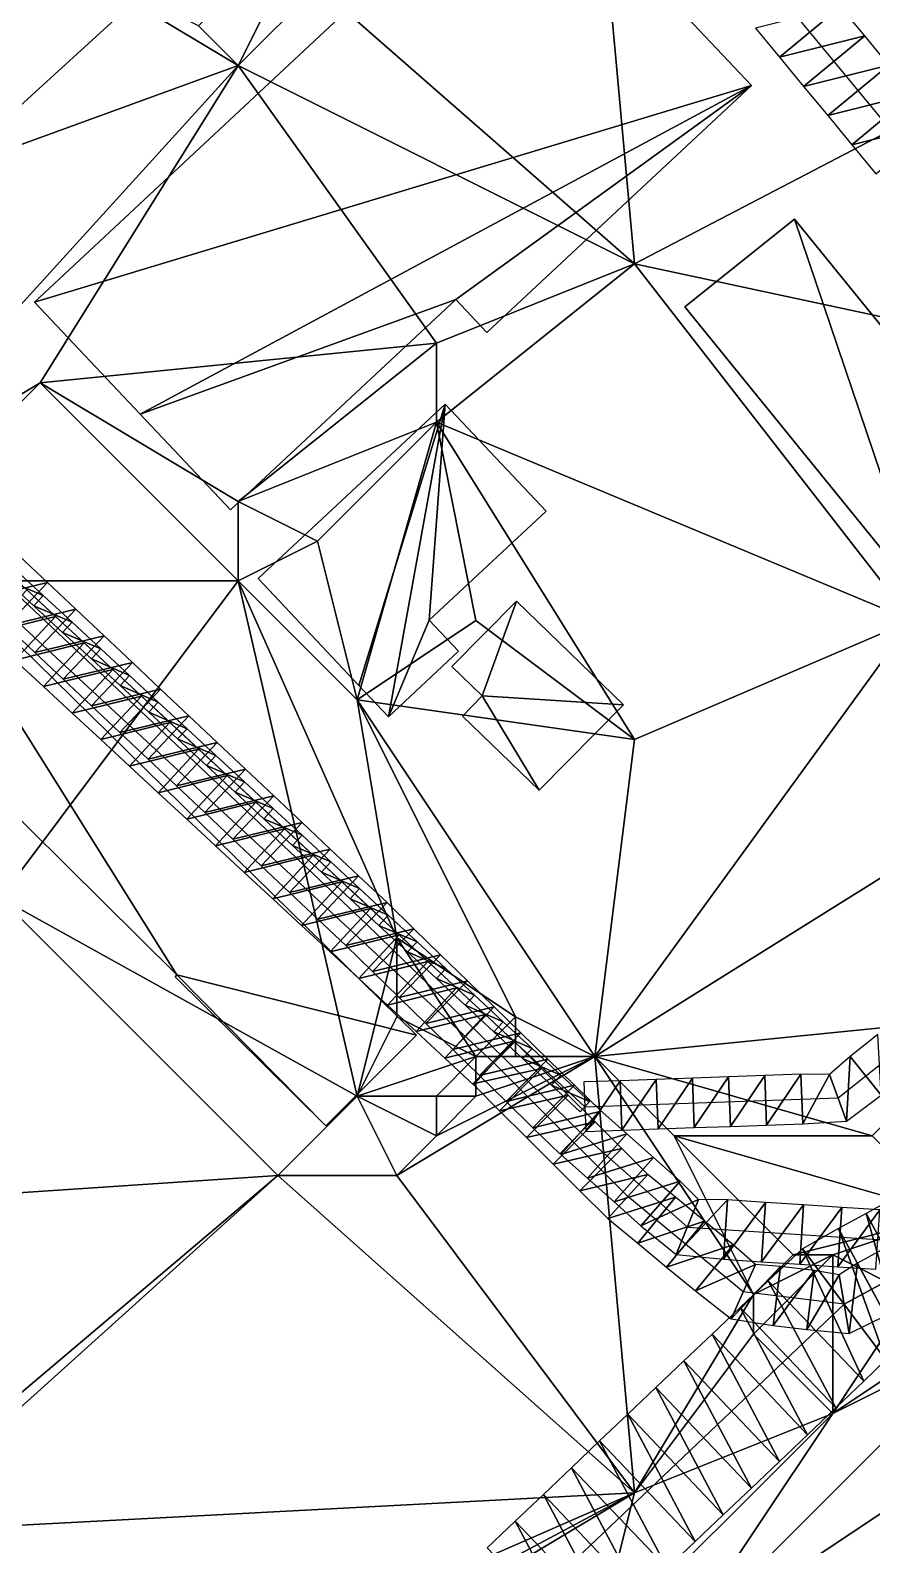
# Model space of a CAD drawing. Header units: metres. Extents: x -1103 to 901, y -902 to 905.
# Drawn here: x -576.5 to -534, y -94.6 to -18.2 of the extents above; entities that cross this region are included whole.
import ezdxf

# ---------------------------------------------------------------- set-up
doc = ezdxf.new("R2010")
doc.units = ezdxf.units.M
for name, color, linetype in [('OSM_BUILDING_FOOTPRINTS', 7, 'CONTINUOUS'), ('OSM_BUILDING_ROOFS', 1, 'CONTINUOUS'), ('OSM_BUILDING_WALLS', 8, 'CONTINUOUS'), ('OSM_PATH_AXES', 30, 'CONTINUOUS'), ('OSM_PATH_SURFACE', 30, 'CONTINUOUS'), ('OSM_ROAD_AXES', 2, 'CONTINUOUS'), ('OSM_ROAD_SURFACE', 9, 'CONTINUOUS'), ('OSM_TERRAIN', 3, 'CONTINUOUS'), ('OSM_WATER_SURFACE', 5, 'CONTINUOUS')]:
    doc.layers.add(name, color=color, linetype=linetype)

msp = doc.modelspace()

# ---------------------------------------------------------------- linework, layer by layer
at = {"layer": 'OSM_BUILDING_FOOTPRINTS'}
for points in [[(-551.569, -8.872, 13.722), (-540.096, -21.004, 13.722), (-553.448, -33.467, 13.722), (-555.018, -31.809, 13.722), (-566.381, -42.414, 13.722), (-570.946, -37.582, 13.722), (-576.285, -31.941, 13.722), (-551.569, -8.872, 13.722)], [(-571.82, -17.31, 13.683), (-583.382, -27.839, 13.683), (-587.262, -23.636, 13.683), (-575.7, -13.108, 13.683), (-571.82, -17.31, 13.683)], [(-543.456, -32.173, 13.743), (-537.929, -27.75, 13.743), (-529.252, -38.433, 13.743), (-527.638, -37.139, 13.743), (-524.266, -41.297, 13.743), (-531.396, -47.025, 13.743), (-543.456, -32.173, 13.743)], [(-564.999, -45.876, 12.733), (-555.56, -37.084, 12.733), (-550.464, -42.48, 12.733), (-556.366, -47.988, 12.733), (-554.885, -49.547, 12.733), (-558.422, -52.854, 12.733), (-559.904, -51.283, 12.733), (-564.999, -45.876, 12.733)], [(-587.825, -47.347, 12.532), (-583.481, -42.945, 12.532), (-557.007, -68.923, 12.532), (-561.583, -73.49, 12.532), (-569.177, -65.97, 12.532), (-569.089, -65.881, 12.532), (-587.825, -47.347, 12.532)], [(-555.217, -50.321, 12.627), (-551.956, -47.015, 12.627), (-546.562, -52.245, 12.627), (-550.817, -56.559, 12.627), (-554.686, -52.821, 12.627), (-553.68, -51.803, 12.627), (-555.217, -50.321, 12.627)]]:
    msp.add_polyline3d(points, close=True, dxfattribs=at)
at = {"layer": 'OSM_BUILDING_ROOFS'}
for points in [[(-535.707, 2.64, 21.975), (-541.621, -0.644, 21.975), (-517.855, -27.794, 21.975)], [(-535.707, 2.64, 21.975), (-517.855, -27.794, 21.975), (-495.726, -8.894, 21.975)], [(-540.096, -21.004, 18.922), (-551.569, -8.872, 18.922), (-576.285, -31.941, 18.922)], [(-583.382, -27.839, 34.883), (-575.7, -13.108, 34.883), (-587.262, -23.636, 34.883)], [(-583.382, -27.839, 34.883), (-571.82, -17.31, 34.883), (-575.7, -13.108, 34.883)], [(-540.096, -21.004, 18.922), (-576.285, -31.941, 18.922), (-570.946, -37.582, 18.922)], [(-555.018, -31.809, 18.922), (-540.096, -21.004, 18.922), (-570.946, -37.582, 18.922)], [(-555.018, -31.809, 18.922), (-553.448, -33.467, 18.922), (-540.096, -21.004, 18.922)], [(-537.929, -27.75, 18.943), (-543.456, -32.173, 18.943), (-531.396, -47.025, 18.943)], [(-531.396, -47.025, 18.943), (-529.252, -38.433, 18.943), (-537.929, -27.75, 18.943)], [(-570.946, -37.582, 18.922), (-566.381, -42.414, 18.922), (-555.018, -31.809, 18.922)], [(-555.56, -37.084, 17.933), (-564.999, -45.876, 17.933), (-559.904, -51.283, 17.933)], [(-555.56, -37.084, 17.933), (-559.904, -51.283, 17.933), (-558.422, -52.854, 17.933)], [(-556.366, -47.988, 17.933), (-555.56, -37.084, 17.933), (-558.422, -52.854, 17.933)], [(-556.366, -47.988, 17.933), (-550.464, -42.48, 17.933), (-555.56, -37.084, 17.933)], [(-583.481, -42.945, 17.732), (-587.825, -47.347, 17.732), (-569.089, -65.881, 17.732)], [(-569.089, -65.881, 17.732), (-557.007, -68.923, 17.732), (-583.481, -42.945, 17.732)], [(-551.956, -47.015, 17.827), (-555.217, -50.321, 17.827), (-553.68, -51.803, 17.827)], [(-553.68, -51.803, 17.827), (-546.562, -52.245, 17.827), (-551.956, -47.015, 17.827)], [(-558.422, -52.854, 17.933), (-554.885, -49.547, 17.933), (-556.366, -47.988, 17.933)], [(-553.68, -51.803, 17.827), (-554.686, -52.821, 17.827), (-550.817, -56.559, 17.827)], [(-553.68, -51.803, 17.827), (-550.817, -56.559, 17.827), (-546.562, -52.245, 17.827)], [(-569.089, -65.881, 17.732), (-569.177, -65.97, 17.732), (-561.583, -73.49, 17.732)], [(-569.089, -65.881, 17.732), (-561.583, -73.49, 17.732), (-557.007, -68.923, 17.732)]]:
    msp.add_3dface(points, dxfattribs=at)
at = {"layer": 'OSM_BUILDING_WALLS'}
for points in [[(-541.621, -0.644, 13.575), (-517.855, -27.794, 13.575), (-517.855, -27.794, 21.975)], [(-541.621, -0.644, 13.575), (-517.855, -27.794, 21.975), (-541.621, -0.644, 21.975)], [(-551.569, -8.872, 13.722), (-576.285, -31.941, 13.722), (-576.285, -31.941, 18.922)], [(-551.569, -8.872, 13.722), (-576.285, -31.941, 18.922), (-551.569, -8.872, 18.922)], [(-540.096, -21.004, 13.722), (-551.569, -8.872, 13.722), (-551.569, -8.872, 18.922)], [(-540.096, -21.004, 13.722), (-551.569, -8.872, 18.922), (-540.096, -21.004, 18.922)], [(-575.7, -13.108, 13.683), (-587.262, -23.636, 13.683), (-587.262, -23.636, 34.883)], [(-575.7, -13.108, 13.683), (-587.262, -23.636, 34.883), (-575.7, -13.108, 34.883)], [(-583.382, -27.839, 13.683), (-571.82, -17.31, 13.683), (-571.82, -17.31, 34.883)], [(-583.382, -27.839, 13.683), (-571.82, -17.31, 34.883), (-583.382, -27.839, 34.883)], [(-553.448, -33.467, 13.722), (-540.096, -21.004, 13.722), (-540.096, -21.004, 18.922)], [(-553.448, -33.467, 13.722), (-540.096, -21.004, 18.922), (-553.448, -33.467, 18.922)], [(-537.929, -27.75, 13.743), (-543.456, -32.173, 13.743), (-543.456, -32.173, 18.943)], [(-537.929, -27.75, 13.743), (-543.456, -32.173, 18.943), (-537.929, -27.75, 18.943)], [(-529.252, -38.433, 13.743), (-537.929, -27.75, 13.743), (-537.929, -27.75, 18.943)], [(-529.252, -38.433, 13.743), (-537.929, -27.75, 18.943), (-529.252, -38.433, 18.943)], [(-576.285, -31.941, 13.722), (-570.946, -37.582, 13.722), (-570.946, -37.582, 18.922)], [(-576.285, -31.941, 13.722), (-570.946, -37.582, 18.922), (-576.285, -31.941, 18.922)], [(-566.381, -42.414, 13.722), (-555.018, -31.809, 13.722), (-555.018, -31.809, 18.922)], [(-566.381, -42.414, 13.722), (-555.018, -31.809, 18.922), (-566.381, -42.414, 18.922)], [(-555.018, -31.809, 13.722), (-553.448, -33.467, 13.722), (-553.448, -33.467, 18.922)], [(-555.018, -31.809, 13.722), (-553.448, -33.467, 18.922), (-555.018, -31.809, 18.922)], [(-543.456, -32.173, 13.743), (-531.396, -47.025, 13.743), (-531.396, -47.025, 18.943)], [(-543.456, -32.173, 13.743), (-531.396, -47.025, 18.943), (-543.456, -32.173, 18.943)], [(-555.56, -37.084, 12.733), (-564.999, -45.876, 12.733), (-564.999, -45.876, 17.933)], [(-555.56, -37.084, 12.733), (-564.999, -45.876, 17.933), (-555.56, -37.084, 17.933)], [(-550.464, -42.48, 12.733), (-555.56, -37.084, 12.733), (-555.56, -37.084, 17.933)], [(-550.464, -42.48, 12.733), (-555.56, -37.084, 17.933), (-550.464, -42.48, 17.933)], [(-570.946, -37.582, 13.722), (-566.381, -42.414, 13.722), (-566.381, -42.414, 18.922)], [(-570.946, -37.582, 13.722), (-566.381, -42.414, 18.922), (-570.946, -37.582, 18.922)], [(-556.366, -47.988, 12.733), (-550.464, -42.48, 12.733), (-550.464, -42.48, 17.933)], [(-556.366, -47.988, 12.733), (-550.464, -42.48, 17.933), (-556.366, -47.988, 17.933)], [(-557.007, -68.923, 12.532), (-583.481, -42.945, 12.532), (-583.481, -42.945, 17.732)], [(-557.007, -68.923, 12.532), (-583.481, -42.945, 17.732), (-557.007, -68.923, 17.732)], [(-564.999, -45.876, 12.733), (-559.904, -51.283, 12.733), (-559.904, -51.283, 17.933)], [(-564.999, -45.876, 12.733), (-559.904, -51.283, 17.933), (-564.999, -45.876, 17.933)], [(-587.825, -47.347, 12.532), (-569.089, -65.881, 12.532), (-569.089, -65.881, 17.732)], [(-587.825, -47.347, 12.532), (-569.089, -65.881, 17.732), (-587.825, -47.347, 17.732)], [(-551.956, -47.015, 12.627), (-555.217, -50.321, 12.627), (-555.217, -50.321, 17.827)], [(-551.956, -47.015, 12.627), (-555.217, -50.321, 17.827), (-551.956, -47.015, 17.827)], [(-546.562, -52.245, 12.627), (-551.956, -47.015, 12.627), (-551.956, -47.015, 17.827)], [(-546.562, -52.245, 12.627), (-551.956, -47.015, 17.827), (-546.562, -52.245, 17.827)], [(-554.885, -49.547, 12.733), (-556.366, -47.988, 12.733), (-556.366, -47.988, 17.933)], [(-554.885, -49.547, 12.733), (-556.366, -47.988, 17.933), (-554.885, -49.547, 17.933)], [(-558.422, -52.854, 12.733), (-554.885, -49.547, 12.733), (-554.885, -49.547, 17.933)], [(-558.422, -52.854, 12.733), (-554.885, -49.547, 17.933), (-558.422, -52.854, 17.933)], [(-555.217, -50.321, 12.627), (-553.68, -51.803, 12.627), (-553.68, -51.803, 17.827)], [(-555.217, -50.321, 12.627), (-553.68, -51.803, 17.827), (-555.217, -50.321, 17.827)], [(-559.904, -51.283, 12.733), (-558.422, -52.854, 12.733), (-558.422, -52.854, 17.933)], [(-559.904, -51.283, 12.733), (-558.422, -52.854, 17.933), (-559.904, -51.283, 17.933)], [(-553.68, -51.803, 12.627), (-554.686, -52.821, 12.627), (-554.686, -52.821, 17.827)], [(-553.68, -51.803, 12.627), (-554.686, -52.821, 17.827), (-553.68, -51.803, 17.827)], [(-550.817, -56.559, 12.627), (-546.562, -52.245, 12.627), (-546.562, -52.245, 17.827)], [(-550.817, -56.559, 12.627), (-546.562, -52.245, 17.827), (-550.817, -56.559, 17.827)], [(-554.686, -52.821, 12.627), (-550.817, -56.559, 12.627), (-550.817, -56.559, 17.827)], [(-554.686, -52.821, 12.627), (-550.817, -56.559, 17.827), (-554.686, -52.821, 17.827)], [(-569.089, -65.881, 12.532), (-569.177, -65.97, 12.532), (-569.177, -65.97, 17.732)], [(-569.089, -65.881, 12.532), (-569.177, -65.97, 17.732), (-569.089, -65.881, 17.732)], [(-569.177, -65.97, 12.532), (-561.583, -73.49, 12.532), (-561.583, -73.49, 17.732)], [(-569.177, -65.97, 12.532), (-561.583, -73.49, 17.732), (-569.177, -65.97, 17.732)], [(-561.583, -73.49, 12.532), (-557.007, -68.923, 12.532), (-557.007, -68.923, 17.732)], [(-561.583, -73.49, 12.532), (-557.007, -68.923, 17.732), (-561.583, -73.49, 17.732)]]:
    msp.add_3dface(points, dxfattribs=at)
at = {"layer": 'OSM_PATH_AXES'}
for points in [[(-548.507, -72.528, 13.401), (-535.729, -72.074, 13.828), (-525.968, -64.333, 14.429), (-516.053, -57.012, 14.819), (-494.289, -38.333, 14.57), (-489.226, -33.987, 14.709), (-467.804, -14.567, 15.042), (-453.214, -0.566, 15.33), (-448.118, 4.189, 15.798), (-426.751, 23.709, 18.017), (-407.175, 38.263, 20.324), (-396.508, 48.05, 20.42), (-373.484, 68.111, 17.367), (-369.836, 66.994, 16.965), (-364.453, 59.153, 16.179), (-341.804, 70.058, 13.161)], [(-622.523, -6.042, 14.946), (-618.146, -8.021, 15.005), (-548.507, -72.528, 13.401)]]:
    msp.add_polyline3d(points, dxfattribs=at)
at = {"layer": 'OSM_PATH_SURFACE'}
for points in [[(-577.761, -45.907, 15.117), (-575.835, -46.737, 15.112), (-577.285, -45.393, 15.15)], [(-577.761, -45.907, 15.117), (-576.31, -47.251, 15.11), (-575.835, -46.737, 15.112)], [(-576.31, -47.251, 15.11), (-574.384, -48.081, 15.11), (-575.835, -46.737, 15.112)], [(-576.31, -47.251, 15.11), (-574.859, -48.595, 15.108), (-574.384, -48.081, 15.11)], [(-574.859, -48.595, 15.108), (-572.933, -49.425, 15.109), (-574.384, -48.081, 15.11)], [(-574.859, -48.595, 15.108), (-573.409, -49.938, 15.107), (-572.933, -49.425, 15.109)], [(-573.409, -49.938, 15.107), (-571.482, -50.769, 15.108), (-572.933, -49.425, 15.109)], [(-573.409, -49.938, 15.107), (-571.958, -51.282, 15.106), (-571.482, -50.769, 15.108)], [(-571.958, -51.282, 15.106), (-570.031, -52.113, 15.107), (-571.482, -50.769, 15.108)], [(-571.958, -51.282, 15.106), (-570.507, -52.626, 15.104), (-570.031, -52.113, 15.107)], [(-570.507, -52.626, 15.104), (-568.58, -53.457, 15.106), (-570.031, -52.113, 15.107)], [(-570.507, -52.626, 15.104), (-569.056, -53.97, 15.104), (-568.58, -53.457, 15.106)], [(-569.056, -53.97, 15.104), (-567.13, -54.8, 15.106), (-568.58, -53.457, 15.106)], [(-569.056, -53.97, 15.104), (-567.605, -55.314, 15.104), (-567.13, -54.8, 15.106)], [(-567.605, -55.314, 15.104), (-565.679, -56.144, 15.106), (-567.13, -54.8, 15.106)], [(-567.605, -55.314, 15.104), (-566.155, -56.658, 15.104), (-565.679, -56.144, 15.106)], [(-566.155, -56.658, 15.104), (-564.228, -57.488, 15.106), (-565.679, -56.144, 15.106)], [(-566.155, -56.658, 15.104), (-564.704, -58.002, 15.104), (-564.228, -57.488, 15.106)], [(-564.704, -58.002, 15.104), (-562.777, -58.832, 15.082), (-564.228, -57.488, 15.106)], [(-564.704, -58.002, 15.104), (-563.253, -59.346, 15.104), (-562.777, -58.832, 15.082)], [(-563.253, -59.346, 15.104), (-561.326, -60.176, 14.978), (-562.777, -58.832, 15.082)], [(-563.253, -59.346, 15.104), (-561.802, -60.69, 15.03), (-561.326, -60.176, 14.978)], [(-561.802, -60.69, 15.03), (-559.876, -61.52, 14.875), (-561.326, -60.176, 14.978)], [(-561.802, -60.69, 15.03), (-560.351, -62.033, 14.927), (-559.876, -61.52, 14.875)], [(-560.351, -62.033, 14.927), (-558.425, -62.864, 14.778), (-559.876, -61.52, 14.875)], [(-560.351, -62.033, 14.927), (-558.9, -63.377, 14.823), (-558.425, -62.864, 14.778)], [(-558.9, -63.377, 14.823), (-556.974, -64.208, 14.628), (-558.425, -62.864, 14.778)], [(-558.9, -63.377, 14.823), (-557.45, -64.721, 14.705), (-556.974, -64.208, 14.628)], [(-557.45, -64.721, 14.705), (-555.523, -65.552, 14.448), (-556.974, -64.208, 14.628)], [(-557.45, -64.721, 14.705), (-555.999, -66.065, 14.544), (-555.523, -65.552, 14.448)], [(-555.999, -66.065, 14.544), (-554.072, -66.895, 14.282), (-555.523, -65.552, 14.448)], [(-555.999, -66.065, 14.544), (-554.548, -67.409, 14.384), (-554.072, -66.895, 14.282)], [(-554.548, -67.409, 14.384), (-552.622, -68.239, 14.122), (-554.072, -66.895, 14.282)], [(-554.548, -67.409, 14.384), (-553.097, -68.753, 14.223), (-552.622, -68.239, 14.122)], [(-553.097, -68.753, 14.223), (-551.171, -69.583, 14.164), (-552.622, -68.239, 14.122)], [(-553.097, -68.753, 14.223), (-551.646, -70.097, 14.094), (-551.171, -69.583, 14.164)], [(-533.558, -71.948, 13.975), (-533.717, -68.883, 14.132), (-535.111, -69.989, 14.035)], [(-551.646, -70.097, 14.094), (-549.72, -70.927, 13.682), (-551.171, -69.583, 14.164)], [(-551.646, -70.097, 14.094), (-550.196, -71.441, 13.671), (-549.72, -70.927, 13.682)], [(-535.302, -73.249, 13.858), (-535.111, -69.989, 14.035), (-536.156, -70.899, 13.958)], [(-535.302, -73.249, 13.858), (-533.558, -71.948, 13.975), (-535.111, -69.989, 14.035)], [(-550.196, -71.441, 13.671), (-548.269, -72.271, 13.49), (-549.72, -70.927, 13.682)], [(-542.986, -73.583, 13.692), (-541.25, -71.019, 13.809), (-543.075, -71.084, 13.755)], [(-542.986, -73.583, 13.692), (-541.161, -73.518, 13.728), (-541.25, -71.019, 13.809)], [(-541.161, -73.518, 13.728), (-539.424, -70.955, 13.864), (-541.25, -71.019, 13.809)], [(-541.161, -73.518, 13.728), (-539.335, -73.453, 13.764), (-539.424, -70.955, 13.864)], [(-539.335, -73.453, 13.764), (-537.599, -70.89, 13.918), (-539.424, -70.955, 13.864)], [(-539.335, -73.453, 13.764), (-537.51, -73.388, 13.801), (-537.599, -70.89, 13.918)], [(-537.51, -73.388, 13.801), (-536.156, -70.899, 13.958), (-537.599, -70.89, 13.918)], [(-537.51, -73.388, 13.801), (-535.302, -73.249, 13.858), (-536.156, -70.899, 13.958)], [(-550.196, -71.441, 13.671), (-548.745, -72.784, 13.471), (-548.269, -72.271, 13.49)], [(-548.463, -73.777, 13.368), (-546.726, -71.214, 13.672), (-548.551, -71.278, 13.593)], [(-548.463, -73.777, 13.368), (-546.637, -73.712, 13.388), (-546.726, -71.214, 13.672)], [(-546.637, -73.712, 13.388), (-544.9, -71.149, 13.709), (-546.726, -71.214, 13.672)], [(-546.637, -73.712, 13.388), (-544.812, -73.647, 13.586), (-544.9, -71.149, 13.709)], [(-544.812, -73.647, 13.586), (-543.075, -71.084, 13.755), (-544.9, -71.149, 13.709)], [(-544.812, -73.647, 13.586), (-542.986, -73.583, 13.692), (-543.075, -71.084, 13.755)]]:
    msp.add_3dface(points, dxfattribs=at)
at = {"layer": 'OSM_ROAD_AXES'}
for points in [[(-695.409, -235.672, 11.147), (-620.454, -163.057, 12.954), (-614.419, -157.351, 13.238), (-570.89, -116.189, 10.758), (-535.419, -82.492, 12.654), (-529.87, -79.484, 12.674), (-493.316, -39.56, 14.48), (-451.887, -1.805, 15.322), (-428.862, 18.124, 17.338), (-402.908, 37.223, 20.81)], [(-548.728, -73.822, 13.299), (-543.334, -78.599, 13.019), (-529.87, -79.484, 12.674), (-512.737, -62.231, 13.919), (-493.825, -44.802, 14.011), (-465.726, -18.072, 15.007), (-446.603, -0.555, 15.633), (-429.713, 13.059, 17.176), (-414.227, 23.996, 18.467)], [(-417.997, 23.255, 18.52), (-448.416, -0.112, 15.565), (-451.08, -2.579, 15.323), (-492.454, -40.898, 14.363), (-515.335, -62.088, 13.903), (-523.293, -69.453, 13.515), (-529.87, -79.484, 12.674), (-535.419, -82.492, 12.654), (-540.515, -81.861, 12.862), (-546.34, -77.051, 12.996), (-553.105, -70.316, 14.11)], [(-515.39, -34.473, 15.973), (-519.922, -34.285, 15.976), (-523.106, -33.401, 15.952), (-527.406, -30.083, 15.911), (-542.008, -12.422, 15.909), (-544.241, -7.622, 15.937), (-545.788, 1.136, 15.724), (-546.684, 6.721, 15.798), (-545.8, 11.156, 15.866), (-542.528, 16.088, 15.838), (-536.747, 20.877, 15.698), (-530.966, 22.635, 15.567), (-523.029, 22.934, 15.301), (-515.999, 19.76, 15.198), (-505.022, 7.838, 15.401), (-495.461, -2.701, 15.844), (-489.757, -8.739, 15.911), (-483.976, -15.275, 15.769)], [(-553.105, -70.316, 14.11), (-622.523, -6.042, 14.946)], [(-622.523, -6.042, 14.946), (-608.043, -17.565, 15.648), (-559.528, -63.316, 14.797), (-548.728, -73.822, 13.299)]]:
    msp.add_polyline3d(points, dxfattribs=at)
at = {"layer": 'OSM_ROAD_SURFACE'}
for points in [[(-535.599, -17.035, 15.936), (-539.899, -18.112, 15.924), (-538.682, -19.583, 15.915)], [(-534.382, -18.506, 15.927), (-535.599, -17.035, 15.936), (-538.682, -19.583, 15.915)], [(-534.382, -18.506, 15.927), (-538.682, -19.583, 15.915), (-537.465, -21.055, 15.907)], [(-533.166, -19.978, 15.919), (-534.382, -18.506, 15.927), (-537.465, -21.055, 15.907)], [(-533.166, -19.978, 15.919), (-537.465, -21.055, 15.907), (-536.248, -22.527, 15.899)], [(-531.949, -21.45, 15.911), (-533.166, -19.978, 15.919), (-536.248, -22.527, 15.899)], [(-531.949, -21.45, 15.911), (-536.248, -22.527, 15.899), (-535.031, -23.999, 15.89)], [(-530.732, -22.922, 15.912), (-531.949, -21.45, 15.911), (-535.031, -23.999, 15.89)], [(-530.732, -22.922, 15.912), (-535.031, -23.999, 15.89), (-533.815, -25.47, 15.901)], [(-579.107, -46.914, 15.077), (-575.621, -46.077, 15.084), (-577.048, -44.732, 15.162)], [(-579.107, -46.914, 15.077), (-577.68, -48.26, 15.075), (-575.621, -46.077, 15.084)], [(-575.226, -47.791, 15.08), (-576.672, -46.452, 15.081), (-578.71, -48.653, 15.073)], [(-577.68, -48.26, 15.075), (-574.195, -47.423, 15.083), (-575.621, -46.077, 15.084)], [(-575.226, -47.791, 15.08), (-578.71, -48.653, 15.073), (-577.264, -49.992, 15.071)], [(-577.68, -48.26, 15.075), (-576.253, -49.605, 15.074), (-574.195, -47.423, 15.083)], [(-573.779, -49.13, 15.079), (-575.226, -47.791, 15.08), (-577.264, -49.992, 15.071)], [(-576.253, -49.605, 15.074), (-572.768, -48.768, 15.081), (-574.195, -47.423, 15.083)], [(-576.253, -49.605, 15.074), (-574.826, -50.951, 15.072), (-572.768, -48.768, 15.081)], [(-574.826, -50.951, 15.072), (-571.341, -50.114, 15.08), (-572.768, -48.768, 15.081)], [(-573.779, -49.13, 15.079), (-577.264, -49.992, 15.071), (-575.818, -51.331, 15.07)], [(-572.333, -50.469, 15.077), (-573.779, -49.13, 15.079), (-575.818, -51.331, 15.07)], [(-574.826, -50.951, 15.072), (-573.399, -52.297, 15.071), (-571.341, -50.114, 15.08)], [(-573.399, -52.297, 15.071), (-569.914, -51.46, 15.078), (-571.341, -50.114, 15.08)], [(-572.333, -50.469, 15.077), (-575.818, -51.331, 15.07), (-574.371, -52.67, 15.068)], [(-570.887, -51.808, 15.076), (-572.333, -50.469, 15.077), (-574.371, -52.67, 15.068)], [(-570.887, -51.808, 15.076), (-574.371, -52.67, 15.068), (-572.925, -54.009, 15.067)], [(-573.399, -52.297, 15.071), (-571.972, -53.642, 15.069), (-569.914, -51.46, 15.078)], [(-569.441, -53.147, 15.075), (-570.887, -51.808, 15.076), (-572.925, -54.009, 15.067)], [(-571.972, -53.642, 15.069), (-568.487, -52.805, 15.078), (-569.914, -51.46, 15.078)], [(-569.441, -53.147, 15.075), (-572.925, -54.009, 15.067), (-571.479, -55.348, 15.066)], [(-571.972, -53.642, 15.069), (-570.545, -54.988, 15.069), (-568.487, -52.805, 15.078)], [(-567.994, -54.486, 15.075), (-569.441, -53.147, 15.075), (-571.479, -55.348, 15.066)], [(-570.545, -54.988, 15.069), (-567.06, -54.151, 15.078), (-568.487, -52.805, 15.078)], [(-570.545, -54.988, 15.069), (-569.118, -56.333, 15.069), (-567.06, -54.151, 15.078)], [(-569.118, -56.333, 15.069), (-565.633, -55.496, 15.078), (-567.06, -54.151, 15.078)], [(-567.994, -54.486, 15.075), (-571.479, -55.348, 15.066), (-570.033, -56.687, 15.066)], [(-566.548, -55.825, 15.075), (-567.994, -54.486, 15.075), (-570.033, -56.687, 15.066)], [(-569.118, -56.333, 15.069), (-567.691, -57.679, 15.069), (-565.633, -55.496, 15.078)], [(-567.691, -57.679, 15.069), (-564.206, -56.842, 15.077), (-565.633, -55.496, 15.078)], [(-566.548, -55.825, 15.075), (-570.033, -56.687, 15.066), (-568.586, -58.026, 15.066)], [(-565.102, -57.164, 15.075), (-566.548, -55.825, 15.075), (-568.586, -58.026, 15.066)], [(-565.102, -57.164, 15.075), (-568.586, -58.026, 15.066), (-567.14, -59.365, 15.066)], [(-567.691, -57.679, 15.069), (-566.264, -59.025, 15.068), (-564.206, -56.842, 15.077)], [(-563.656, -58.503, 15.075), (-565.102, -57.164, 15.075), (-567.14, -59.365, 15.066)], [(-566.264, -59.025, 15.068), (-562.779, -58.188, 15.04), (-564.206, -56.842, 15.077)], [(-563.656, -58.503, 15.075), (-567.14, -59.365, 15.066), (-565.694, -60.704, 15.066)], [(-566.264, -59.025, 15.068), (-564.837, -60.37, 15.068), (-562.779, -58.188, 15.04)], [(-562.21, -59.842, 15.021), (-563.656, -58.503, 15.075), (-565.694, -60.704, 15.066)], [(-564.837, -60.37, 15.068), (-561.352, -59.533, 14.939), (-562.779, -58.188, 15.04)], [(-564.837, -60.37, 15.068), (-563.411, -61.716, 15.068), (-561.352, -59.533, 14.939)], [(-563.411, -61.716, 15.068), (-559.925, -60.879, 14.837), (-561.352, -59.533, 14.939)], [(-562.21, -59.842, 15.021), (-565.694, -60.704, 15.066), (-564.248, -62.043, 15.066)], [(-560.763, -61.181, 14.917), (-562.21, -59.842, 15.021), (-564.248, -62.043, 15.066)], [(-563.411, -61.716, 15.068), (-561.984, -63.061, 15.061), (-559.925, -60.879, 14.837)], [(-561.984, -63.061, 15.061), (-558.49, -62.232, 14.762), (-559.925, -60.879, 14.837)], [(-560.763, -61.181, 14.917), (-564.248, -62.043, 15.066), (-562.802, -63.382, 15.065)], [(-559.317, -62.52, 14.814), (-560.763, -61.181, 14.917), (-562.802, -63.382, 15.065)], [(-559.317, -62.52, 14.814), (-562.802, -63.382, 15.065), (-561.355, -64.721, 15.036)], [(-561.984, -63.061, 15.061), (-560.565, -64.399, 14.96), (-558.49, -62.232, 14.762)], [(-557.871, -63.859, 14.709), (-559.317, -62.52, 14.814), (-561.355, -64.721, 15.036)], [(-560.565, -64.399, 14.96), (-557.132, -63.554, 14.618), (-558.49, -62.232, 14.762)], [(-557.871, -63.859, 14.709), (-561.355, -64.721, 15.036), (-559.909, -66.06, 14.933)], [(-560.565, -64.399, 14.96), (-559.224, -65.704, 14.865), (-557.132, -63.554, 14.618)], [(-556.425, -65.198, 14.537), (-557.871, -63.859, 14.709), (-559.909, -66.06, 14.933)], [(-559.224, -65.704, 14.865), (-555.782, -64.867, 14.45), (-557.132, -63.554, 14.618)], [(-559.224, -65.704, 14.865), (-557.874, -67.017, 14.604), (-555.782, -64.867, 14.45)], [(-557.874, -67.017, 14.604), (-554.432, -66.18, 14.283), (-555.782, -64.867, 14.45)], [(-556.425, -65.198, 14.537), (-559.909, -66.06, 14.933), (-558.463, -67.399, 14.74)], [(-554.979, -66.537, 14.377), (-556.425, -65.198, 14.537), (-558.463, -67.399, 14.74)], [(-557.874, -67.017, 14.604), (-556.524, -68.331, 14.522), (-554.432, -66.18, 14.283)], [(-556.524, -68.331, 14.522), (-553.082, -67.493, 14.126), (-554.432, -66.18, 14.283)], [(-554.979, -66.537, 14.377), (-558.463, -67.399, 14.74), (-557.017, -68.739, 14.546)], [(-553.532, -67.876, 14.217), (-554.979, -66.537, 14.377), (-557.017, -68.739, 14.546)], [(-553.532, -67.876, 14.217), (-557.017, -68.739, 14.546), (-555.571, -70.078, 14.535)], [(-556.524, -68.331, 14.522), (-555.174, -69.644, 14.467), (-553.082, -67.493, 14.126)], [(-552.086, -69.215, 14.215), (-553.532, -67.876, 14.217), (-555.571, -70.078, 14.535)], [(-555.174, -69.644, 14.467), (-551.732, -68.807, 14.087), (-553.082, -67.493, 14.126)], [(-552.086, -69.215, 14.215), (-555.571, -70.078, 14.535), (-554.124, -71.417, 13.87)], [(-555.174, -69.644, 14.467), (-553.824, -70.957, 13.992), (-551.732, -68.807, 14.087)], [(-550.694, -70.6, 13.742), (-552.047, -69.253, 14.221), (-554.164, -71.379, 13.898)], [(-553.824, -70.957, 13.992), (-550.382, -70.12, 13.896), (-551.732, -68.807, 14.087)], [(-553.824, -70.957, 13.992), (-552.474, -72.27, 13.664), (-550.382, -70.12, 13.896)], [(-552.474, -72.27, 13.664), (-549.032, -71.433, 13.577), (-550.382, -70.12, 13.896)], [(-550.694, -70.6, 13.742), (-554.164, -71.379, 13.898), (-552.811, -72.726, 13.663)], [(-549.341, -71.947, 13.549), (-550.694, -70.6, 13.742), (-552.811, -72.726, 13.663)], [(-552.474, -72.27, 13.664), (-551.124, -73.584, 13.505), (-549.032, -71.433, 13.577)], [(-551.124, -73.584, 13.505), (-547.682, -72.746, 13.393), (-549.032, -71.433, 13.577)], [(-549.341, -71.947, 13.549), (-552.811, -72.726, 13.663), (-551.458, -74.073, 13.48)], [(-547.988, -73.294, 13.354), (-549.341, -71.947, 13.549), (-551.458, -74.073, 13.48)], [(-547.988, -73.294, 13.354), (-551.458, -74.073, 13.48), (-550.105, -75.42, 13.285)], [(-551.124, -73.584, 13.505), (-549.774, -74.897, 13.313), (-547.682, -72.746, 13.393)], [(-546.635, -74.641, 13.267), (-547.988, -73.294, 13.354), (-550.105, -75.42, 13.285)], [(-549.722, -74.945, 13.306), (-546.385, -73.893, 13.355), (-547.733, -72.699, 13.394)], [(-549.722, -74.945, 13.306), (-548.374, -76.139, 13.125), (-546.385, -73.893, 13.355)], [(-548.374, -76.139, 13.125), (-545.036, -75.087, 13.316), (-546.385, -73.893, 13.355)], [(-546.635, -74.641, 13.267), (-550.105, -75.42, 13.285), (-548.752, -76.767, 13.09)], [(-545.332, -75.94, 13.215), (-546.635, -74.641, 13.267), (-548.752, -76.767, 13.09)], [(-548.374, -76.139, 13.125), (-547.025, -77.333, 12.979), (-545.036, -75.087, 13.316)], [(-547.025, -77.333, 12.979), (-543.688, -76.282, 13.291), (-545.036, -75.087, 13.316)], [(-545.332, -75.94, 13.215), (-548.752, -76.767, 13.09), (-547.348, -78.162, 12.888)], [(-543.929, -77.097, 13.182), (-545.332, -75.94, 13.215), (-547.348, -78.162, 12.888)], [(-547.025, -77.333, 12.979), (-545.677, -78.528, 12.939), (-543.688, -76.282, 13.291)], [(-545.677, -78.528, 12.939), (-542.772, -77.208, 13.286), (-543.688, -76.282, 13.291)], [(-543.929, -77.097, 13.182), (-547.348, -78.162, 12.888), (-545.839, -79.41, 12.843)], [(-542.473, -78.3, 13.149), (-543.929, -77.097, 13.182), (-545.839, -79.41, 12.843)], [(-530.977, -84.065, 12.866), (-532.926, -77.159, 12.94), (-534.313, -77.911, 13.004)], [(-545.677, -78.528, 12.939), (-543.895, -79.99, 12.899), (-542.772, -77.208, 13.286)], [(-543.895, -79.99, 12.899), (-541.312, -77.229, 13.375), (-542.772, -77.208, 13.286)], [(-543.895, -79.99, 12.899), (-541.509, -80.222, 13.015), (-541.312, -77.229, 13.375)], [(-541.509, -80.222, 13.015), (-539.389, -77.355, 13.306), (-541.312, -77.229, 13.375)], [(-541.509, -80.222, 13.015), (-539.585, -80.349, 13.104), (-539.389, -77.355, 13.306)], [(-539.585, -80.349, 13.104), (-537.465, -77.481, 13.193), (-539.389, -77.355, 13.306)], [(-539.585, -80.349, 13.104), (-537.662, -80.475, 12.955), (-537.465, -77.481, 13.193)], [(-537.662, -80.475, 12.955), (-535.542, -77.608, 13.081), (-537.465, -77.481, 13.193)], [(-537.662, -80.475, 12.955), (-535.739, -80.601, 12.76), (-535.542, -77.608, 13.081)], [(-535.739, -80.601, 12.76), (-533.619, -77.734, 12.968), (-535.542, -77.608, 13.081)], [(-535.739, -80.601, 12.76), (-533.815, -80.728, 12.773), (-533.619, -77.734, 12.968)], [(-532.364, -84.817, 12.767), (-534.313, -77.911, 13.004), (-535.7, -78.663, 13.07)], [(-532.364, -84.817, 12.767), (-530.977, -84.065, 12.866), (-534.313, -77.911, 13.004)], [(-542.473, -78.3, 13.149), (-545.839, -79.41, 12.843), (-544.383, -80.613, 12.809)], [(-541.016, -79.502, 13.154), (-542.473, -78.3, 13.149), (-544.383, -80.613, 12.809)], [(-533.322, -85.294, 12.699), (-535.7, -78.663, 13.07), (-537.516, -79.689, 13.156)], [(-533.322, -85.294, 12.699), (-532.364, -84.817, 12.767), (-535.7, -78.663, 13.07)], [(-541.016, -79.502, 13.154), (-544.383, -80.613, 12.809), (-542.926, -81.815, 12.776)], [(-539.902, -80.492, 13.082), (-541.016, -79.502, 13.154), (-542.926, -81.815, 12.776)], [(-534.427, -86.377, 12.624), (-537.516, -79.689, 13.156), (-539.249, -81.302, 13.004)], [(-534.427, -86.377, 12.624), (-533.322, -85.294, 12.699), (-537.516, -79.689, 13.156)], [(-533.36, -79.669, 12.768), (-534.747, -80.421, 12.774), (-533.317, -83.058, 12.72)], [(-539.902, -80.492, 13.082), (-542.926, -81.815, 12.776), (-541.128, -83.23, 12.741)], [(-538.632, -80.583, 13.104), (-539.902, -80.492, 13.082), (-541.128, -83.23, 12.741)], [(-538.632, -80.583, 13.104), (-541.128, -83.23, 12.741), (-539.001, -83.56, 12.486)], [(-536.934, -80.793, 12.727), (-538.632, -80.583, 13.104), (-539.001, -83.56, 12.486)], [(-536.934, -80.793, 12.727), (-539.001, -83.56, 12.486), (-537.302, -83.77, 12.578)], [(-535.679, -81.014, 12.747), (-536.934, -80.793, 12.727), (-537.302, -83.77, 12.578)], [(-534.747, -80.421, 12.774), (-535.679, -81.014, 12.747), (-535.16, -83.969, 12.661)], [(-534.747, -80.421, 12.774), (-535.16, -83.969, 12.661), (-533.317, -83.058, 12.72)], [(-535.846, -87.725, 12.529), (-539.249, -81.302, 13.004), (-540.668, -82.65, 12.825)], [(-535.846, -87.725, 12.529), (-534.427, -86.377, 12.624), (-539.249, -81.302, 13.004)], [(-535.679, -81.014, 12.747), (-537.302, -83.77, 12.578), (-535.16, -83.969, 12.661)], [(-537.265, -89.073, 12.396), (-540.668, -82.65, 12.825), (-542.086, -83.998, 12.609)], [(-537.265, -89.073, 12.396), (-535.846, -87.725, 12.529), (-540.668, -82.65, 12.825)], [(-538.684, -90.421, 12.258), (-542.086, -83.998, 12.609), (-543.505, -85.346, 12.394)], [(-538.684, -90.421, 12.258), (-537.265, -89.073, 12.396), (-542.086, -83.998, 12.609)], [(-540.103, -91.769, 12.12), (-543.505, -85.346, 12.394), (-544.924, -86.694, 12.178)], [(-540.103, -91.769, 12.12), (-538.684, -90.421, 12.258), (-543.505, -85.346, 12.394)], [(-541.522, -93.117, 11.982), (-544.924, -86.694, 12.178), (-546.343, -88.042, 11.962)], [(-541.522, -93.117, 11.982), (-540.103, -91.769, 12.12), (-544.924, -86.694, 12.178)], [(-542.94, -94.464, 11.845), (-546.343, -88.042, 11.962), (-547.762, -89.389, 11.921)], [(-542.94, -94.464, 11.845), (-541.522, -93.117, 11.982), (-546.343, -88.042, 11.962)], [(-544.359, -95.812, 11.707), (-547.762, -89.389, 11.921), (-549.181, -90.737, 11.882)], [(-544.359, -95.812, 11.707), (-542.94, -94.464, 11.845), (-547.762, -89.389, 11.921)], [(-545.778, -97.16, 11.569), (-549.181, -90.737, 11.882), (-550.599, -92.085, 11.818)], [(-545.778, -97.16, 11.569), (-544.359, -95.812, 11.707), (-549.181, -90.737, 11.882)], [(-547.197, -98.508, 11.431), (-550.599, -92.085, 11.818), (-552.018, -93.433, 11.774)], [(-547.197, -98.508, 11.431), (-545.778, -97.16, 11.569), (-550.599, -92.085, 11.818)], [(-548.616, -99.856, 11.335), (-552.018, -93.433, 11.774), (-553.437, -94.781, 11.732)], [(-548.616, -99.856, 11.335), (-547.197, -98.508, 11.431), (-552.018, -93.433, 11.774)]]:
    msp.add_3dface(points, dxfattribs=at)
at = {"layer": 'OSM_TERRAIN'}
for points in [[(-546, -30, 15.788), (-500, -6, 16), (-548, -8, 15.931)], [(-518, -36, 15.995), (-500, -6, 16), (-546, -30, 15.788)], [(-590, -22, 15.222), (-576, -8, 15.04), (-608, -8, 15.123)], [(-590, -22, 15.222), (-588, -28, 15.961), (-576, -8, 15.04)], [(-588, -28, 15.961), (-576, -14, 15.794), (-576, -8, 15.04)], [(-546, -30, 15.788), (-548, -8, 15.931), (-562, -16, 15.712)], [(-566, -20, 15.794), (-562, -12, 15.043), (-568, -18, 15.192)], [(-566, -20, 15.794), (-562, -16, 15.712), (-562, -12, 15.043)], [(-588, -28, 15.961), (-566, -20, 15.794), (-576, -14, 15.794)], [(-566, -20, 15.794), (-568, -18, 15.192), (-576, -14, 15.794)], [(-566, -20, 15.794), (-546, -30, 15.788), (-562, -16, 15.712)], [(-588, -28, 15.961), (-586, -42, 15.543), (-566, -20, 15.794)], [(-586, -42, 15.543), (-576, -36, 15.66), (-566, -20, 15.794)], [(-576, -36, 15.66), (-556, -34, 15.712), (-566, -20, 15.794)], [(-556, -34, 15.712), (-546, -30, 15.788), (-566, -20, 15.794)], [(-556, -38, 14.993), (-532, -48, 15.794), (-546, -30, 15.788)], [(-556, -38, 14.993), (-546, -30, 15.788), (-556, -34, 15.712)], [(-532, -48, 15.794), (-518, -36, 15.995), (-546, -30, 15.788)], [(-566, -42, 15.821), (-556, -34, 15.712), (-576, -36, 15.66)], [(-566, -42, 15.821), (-556, -38, 14.993), (-556, -34, 15.712)], [(-586, -46, 15.019), (-566, -46, 15.048), (-576, -36, 15.66)], [(-586, -46, 15.019), (-576, -36, 15.66), (-586, -42, 15.543)], [(-566, -46, 15.048), (-566, -42, 15.821), (-576, -36, 15.66)], [(-562, -44, 14.962), (-556, -38, 14.993), (-566, -42, 15.821)], [(-562, -44, 14.962), (-560, -52, 14.933), (-556, -38, 14.993)], [(-560, -52, 14.933), (-554, -48, 14.732), (-556, -38, 14.993)], [(-546, -54, 14.675), (-556, -38, 14.993), (-554, -48, 14.732)], [(-556, -38, 14.993), (-546, -54, 14.675), (-532, -48, 15.794)], [(-566, -46, 15.048), (-562, -44, 14.962), (-566, -42, 15.821)], [(-560, -52, 14.933), (-562, -44, 14.962), (-566, -46, 15.048)], [(-578, -62, 14.988), (-566, -46, 15.048), (-586, -46, 15.019)], [(-560, -72, 15.002), (-566, -46, 15.048), (-578, -62, 14.988)], [(-560, -72, 15.002), (-558, -64, 14.675), (-566, -46, 15.048)], [(-566, -46, 15.048), (-558, -64, 14.675), (-560, -52, 14.933)], [(-560, -52, 14.933), (-546, -54, 14.675), (-554, -48, 14.732)], [(-548, -70, 13.595), (-532, -60, 15.009), (-532, -48, 15.794)], [(-548, -70, 13.595), (-532, -48, 15.794), (-546, -54, 14.675)], [(-552, -68, 13.931), (-560, -52, 14.933), (-558, -64, 14.675)], [(-552, -68, 13.931), (-548, -70, 13.595), (-560, -52, 14.933)], [(-548, -70, 13.595), (-546, -54, 14.675), (-560, -52, 14.933)], [(-528, -68, 14.258), (-532, -60, 15.009), (-548, -70, 13.595)], [(-564, -76, 14.081), (-578, -62, 14.988), (-594, -78, 15.032)], [(-564, -76, 14.081), (-560, -72, 15.002), (-578, -62, 14.988)], [(-560, -72, 15.002), (-558, -68, 14.518), (-558, -64, 14.675)], [(-558, -68, 14.518), (-554, -70, 14.349), (-558, -64, 14.675)], [(-554, -70, 14.349), (-552, -68, 13.931), (-558, -64, 14.675)], [(-560, -72, 15.002), (-554, -70, 14.349), (-558, -68, 14.518)], [(-554, -70, 14.349), (-552, -70, 14.313), (-552, -68, 13.931)], [(-552, -70, 14.313), (-548, -70, 13.595), (-552, -68, 13.931)], [(-534, -74, 13.774), (-528, -68, 14.258), (-548, -70, 13.595)], [(-560, -72, 15.002), (-556, -72, 14.205), (-554, -70, 14.349)], [(-546, -92, 11.542), (-548, -70, 13.595), (-558, -76, 13.629)], [(-548, -70, 13.595), (-556, -74, 13.63), (-558, -76, 13.629)], [(-556, -74, 13.63), (-548, -70, 13.595), (-554, -72, 13.543)], [(-556, -72, 14.205), (-554, -72, 13.543), (-554, -70, 14.349)], [(-554, -72, 13.543), (-548, -70, 13.595), (-554, -70, 14.349)], [(-548, -70, 13.595), (-552, -70, 14.313), (-554, -70, 14.349)], [(-546, -92, 11.542), (-540, -82, 12.878), (-548, -70, 13.595)], [(-548, -70, 13.595), (-540, -82, 12.878), (-544, -74, 13.583)], [(-544, -74, 13.583), (-534, -74, 13.774), (-548, -70, 13.595)], [(-564, -76, 14.081), (-558, -76, 13.629), (-560, -72, 15.002)], [(-560, -72, 15.002), (-558, -76, 13.629), (-556, -74, 13.63)], [(-556, -74, 13.63), (-556, -72, 14.205), (-560, -72, 15.002)], [(-556, -74, 13.63), (-554, -72, 13.543), (-556, -72, 14.205)], [(-540, -82, 12.878), (-538, -80, 13.128), (-544, -74, 13.583)], [(-538, -80, 13.128), (-530, -78, 12.705), (-544, -74, 13.583)], [(-544, -74, 13.583), (-530, -78, 12.705), (-534, -74, 13.774)], [(-590, -98, 13.233), (-564, -76, 14.081), (-594, -78, 15.032)], [(-590, -98, 13.233), (-584, -94, 13.279), (-564, -76, 14.081)], [(-584, -94, 13.279), (-546, -92, 11.542), (-564, -76, 14.081)], [(-546, -92, 11.542), (-558, -76, 13.629), (-564, -76, 14.081)], [(-536, -80, 12.725), (-530, -78, 12.705), (-538, -80, 13.128)], [(-536, -80, 12.725), (-532, -82, 12.725), (-530, -78, 12.705)], [(-536, -88, 12.468), (-536, -80, 12.725), (-540, -84, 12.364)], [(-540, -84, 12.364), (-536, -80, 12.725), (-540, -82, 12.878)], [(-540, -82, 12.878), (-536, -80, 12.725), (-538, -80, 13.128)], [(-536, -80, 12.725), (-536, -88, 12.468), (-532, -82, 12.725)], [(-546, -92, 11.542), (-540, -84, 12.364), (-540, -82, 12.878)], [(-536, -88, 12.468), (-530, -84, 12.888), (-532, -82, 12.725)], [(-546, -92, 11.542), (-536, -88, 12.468), (-540, -84, 12.364)], [(-544, -100, 11.016), (-526, -88, 12.16), (-528, -84, 12.517)], [(-544, -100, 11.016), (-528, -84, 12.517), (-536, -88, 12.468)], [(-536, -88, 12.468), (-528, -84, 12.517), (-530, -84, 12.888)], [(-548, -100, 11.297), (-544, -100, 11.016), (-536, -88, 12.468)], [(-548, -100, 11.297), (-536, -88, 12.468), (-546, -92, 11.542)], [(-532, -104, 10.758), (-526, -88, 12.16), (-544, -100, 11.016)], [(-578, -106, 11.973), (-546, -92, 11.542), (-584, -94, 13.279)], [(-578, -106, 11.973), (-576, -108, 11.52), (-546, -92, 11.542)], [(-576, -108, 11.52), (-556, -98, 11.135), (-546, -92, 11.542)], [(-556, -98, 11.135), (-548, -100, 11.297), (-546, -92, 11.542)]]:
    msp.add_3dface(points, dxfattribs=at)
at = {"layer": 'OSM_WATER_SURFACE'}
for points in [[(476.481, -23.237, 1), (-600.103, -286.664, 1), (-645.411, -361.213, 1)], [(476.481, -23.237, 1), (-645.411, -361.213, 1), (-630.034, -494.949, 1)], [(476.481, -23.237, 1), (-630.034, -494.949, 1), (-626.574, -520.152, 1)], [(476.481, -23.237, 1), (-626.574, -520.152, 1), (-605.846, -699.142, 1)], [(476.481, -23.237, 1), (-605.846, -699.142, 1), (-601.502, -736.599, 1)], [(476.481, -23.237, 1), (-601.502, -736.599, 1), (-581.526, -893.835, 1)], [(476.481, -23.237, 1), (-595.505, -279.099, 1), (-600.103, -286.664, 1)], [(476.481, -23.237, 1), (-541.973, -191.014, 1), (-595.505, -279.099, 1)], [(476.481, -23.237, 1), (-581.526, -893.835, 1), (-573.741, -900, 1)], [(476.481, -23.237, 1), (-573.741, -900, 1), (232.335, -618.32, 1)], [(476.481, -23.237, 1), (-507.044, -159.595, 1), (-541.973, -191.014, 1)]]:
    msp.add_3dface(points, dxfattribs=at)

doc.saveas('drawing.dxf')
